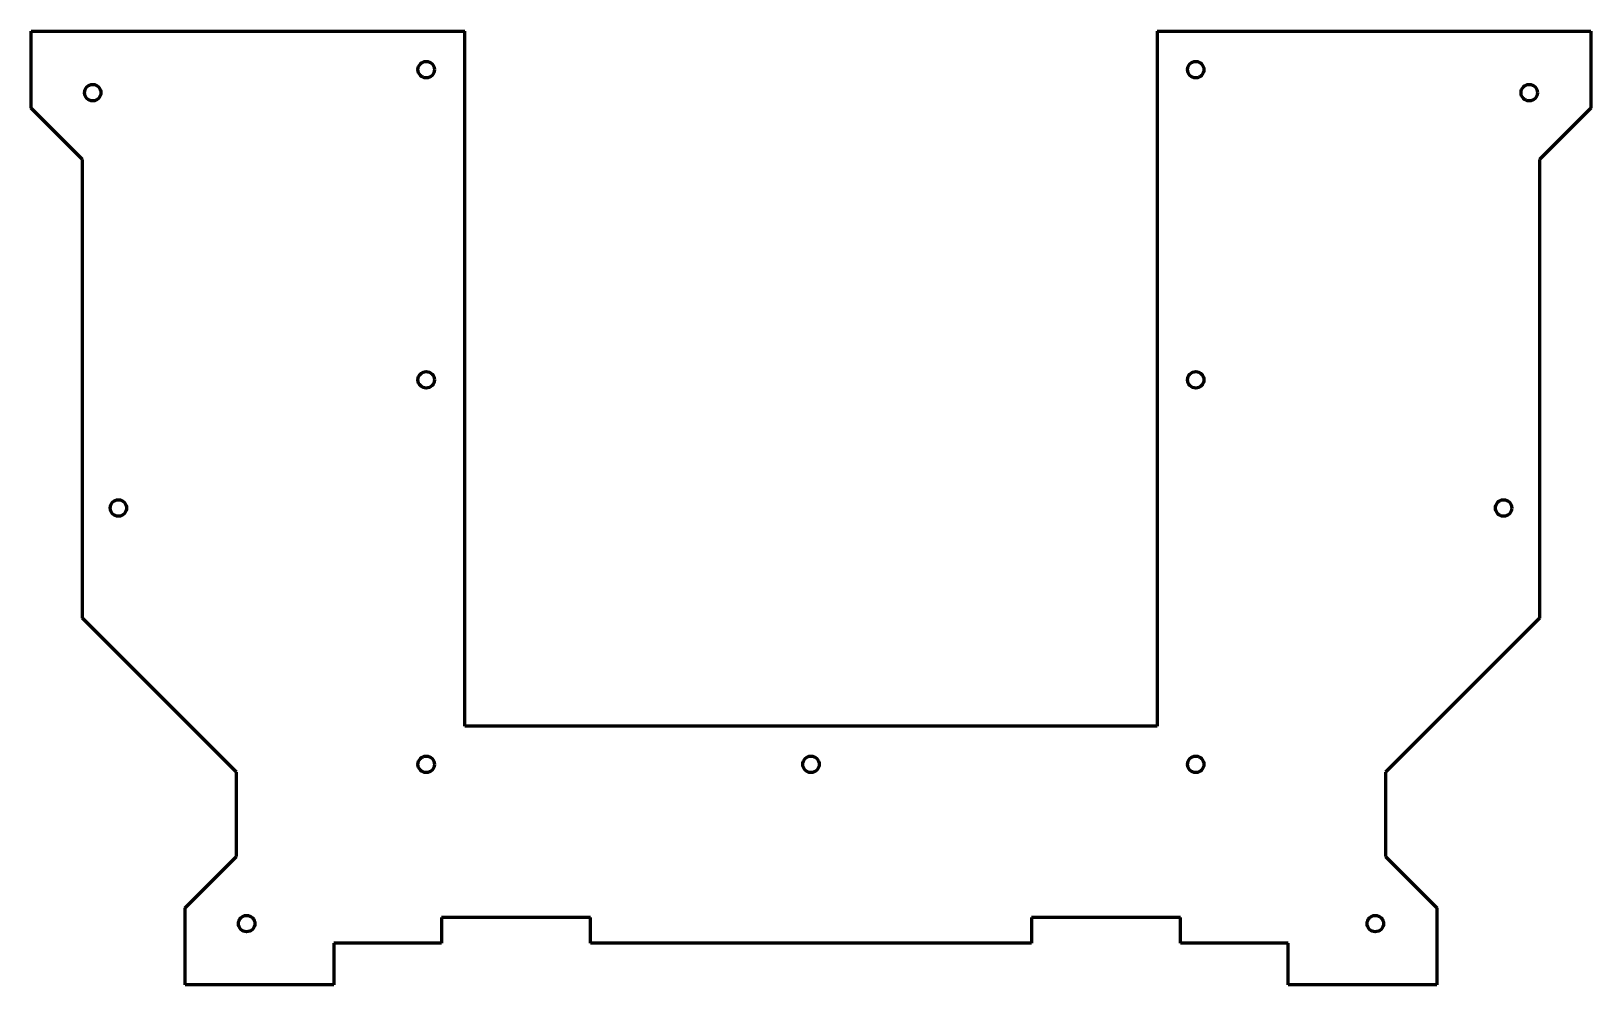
# Model space of a CAD drawing. Header units: millimetres. Extents: x -145 to 159, y -127 to 59.
import ezdxf

# ---------------------------------------------------------------- set-up
doc = ezdxf.new("R2010")
doc.units = ezdxf.units.MM
doc.linetypes.add('K5LT_BASIC', pattern=[0])

msp = doc.modelspace()

# ---------------------------------------------------------------- linework, layer by layer
at = {"color": 150, "linetype": 'K5LT_BASIC', "lineweight": 60}
for p, q in [((-144.56, 58.67), (-60.06, 58.67)), ((-144.56, 43.67), (-144.56, 58.67)), ((-60.06, -76.88), (-60.06, 58.67)), ((74.94, 58.67), (159.44, 58.67)), ((74.94, 58.67), (74.94, -76.88)), ((159.44, 58.67), (159.44, 43.67)), ((-134.56, 33.67), (-144.56, 43.67)), ((159.44, 43.67), (149.44, 33.67)), ((-134.56, -55.83), (-134.56, 33.67)), ((149.44, 33.67), (149.44, -55.83)), ((-104.56, -85.83), (-134.56, -55.83)), ((149.44, -55.83), (119.44, -85.83)), ((74.94, -76.88), (-60.06, -76.88)), ((-104.56, -102.33), (-104.56, -85.83)), ((119.44, -85.83), (119.44, -102.33)), ((-114.56, -112.33), (-104.56, -102.33)), ((119.44, -102.33), (129.44, -112.33)), ((-114.56, -127.33), (-114.56, -112.33)), ((129.44, -112.33), (129.44, -127.33)), ((-35.56, -114.18), (-64.56, -114.18)), ((-64.56, -114.18), (-64.56, -119.18)), ((-35.56, -119.18), (-35.56, -114.18)), ((79.44, -114.18), (50.44, -114.18)), ((50.44, -114.18), (50.44, -119.18)), ((79.44, -119.18), (79.44, -114.18)), ((-85.56, -119.18), (-85.56, -127.33)), ((-64.56, -119.18), (-85.56, -119.18)), ((50.44, -119.18), (-35.56, -119.18)), ((100.44, -119.18), (79.44, -119.18)), ((100.44, -127.33), (100.44, -119.18)), ((-85.56, -127.33), (-114.56, -127.33)), ((129.44, -127.33), (100.44, -127.33))]:
    msp.add_line(p, q, dxfattribs=at)
for centre in [(-67.56, 51.17), (82.44, 51.17), (-132.56, 46.67), (147.44, 46.67), (-67.56, -9.33), (82.44, -9.33), (-127.56, -34.33), (142.44, -34.33), (-67.56, -84.33), (7.44, -84.33), (82.44, -84.33), (-102.56, -115.38), (117.44, -115.38)]:
    msp.add_circle(centre, 1.6, dxfattribs=at)

doc.saveas('drawing.dxf')
